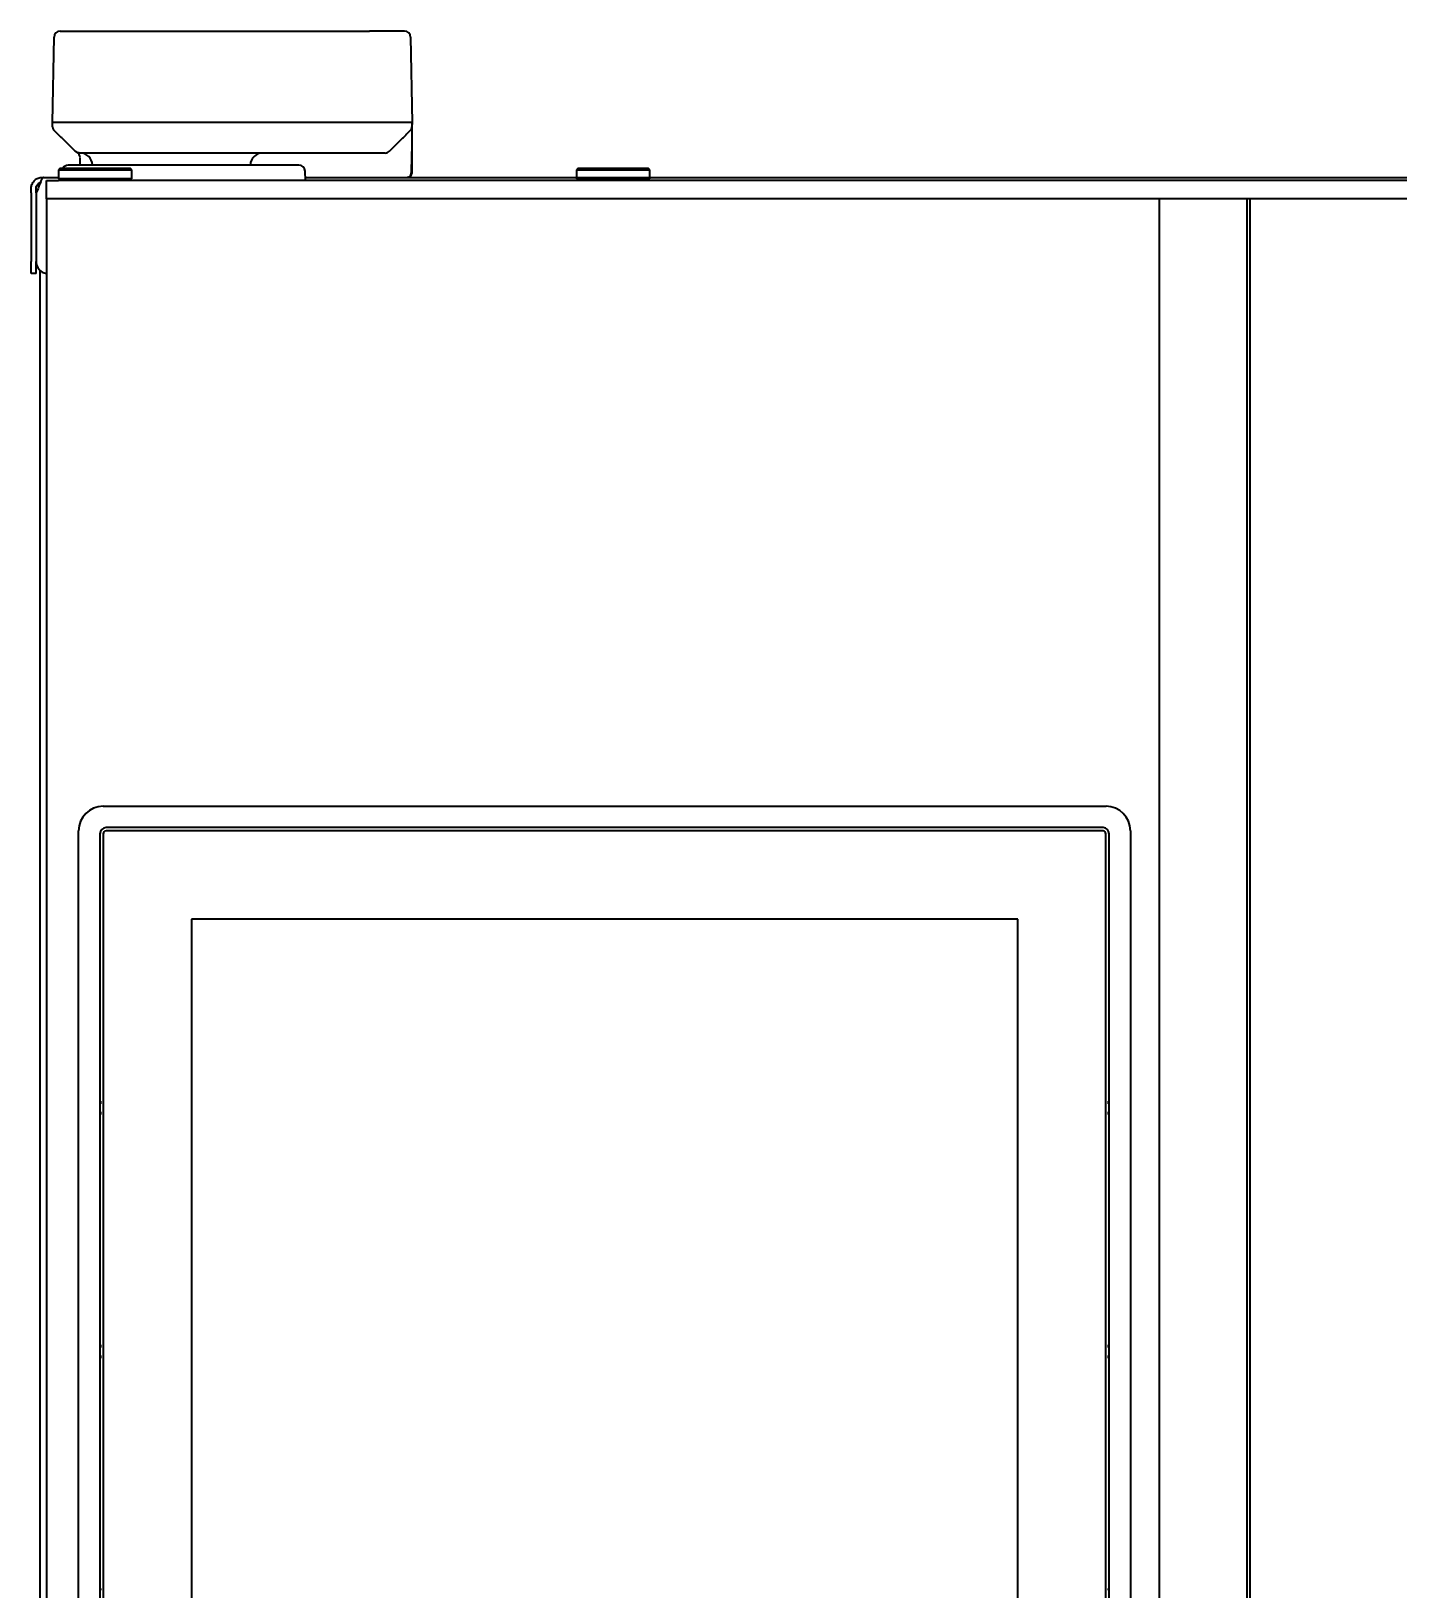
# Model space of a CAD drawing. Extents: x -760 to 4209, y 5795 to 10697.
# Drawn here: x 1848.6 to 2073, y 8941 to 9196.9 of the extents above; entities that cross this region are included whole.
import ezdxf

# ---------------------------------------------------------------- set-up
doc = ezdxf.new("R2010")
doc.units = 0
doc.header["$LTSCALE"] = 5
doc.layers.add('1', color=7, linetype='CONTINUOUS', true_color=0xffffff)

msp = doc.modelspace()

# ---------------------------------------------------------------- linework, layer by layer
at = {"layer": '1', "color": 7, "linetype": 'Continuous', "lineweight": 35}
for p, q in [((1853.3, 9196.9), (1859.05, 9196.9)), ((1859.05, 9196.9), (1904.05, 9196.9)), ((1909.81, 9196.9), (1904.05, 9196.9)), ((1852.05, 9181.9), (1852.3, 9195.92)), ((1910.81, 9195.92), (1911.05, 9181.9)), ((1852.07, 9181.19), (1852.05, 9181.9)), ((1859.05, 9181.9), (1852.05, 9181.9)), ((1904.05, 9181.9), (1859.05, 9181.9)), ((1911.05, 9181.9), (1904.05, 9181.9)), ((1911.04, 9181.19), (1911.01, 9179.21)), ((1911.05, 9181.9), (1911.04, 9181.19)), ((1911.01, 9179.21), (1910.94, 9175.12)), ((1911.05, 9175.37), (1911.05, 9180.44)), ((1856.59, 9174.9), (1856.57, 9176.13)), ((1904.05, 9176.9), (1859.05, 9176.9)), ((1853.3, 9174.4), (1853.05, 9174.15)), ((1853.05, 9174.15), (1865.05, 9174.15)), ((1853.05, 9174.15), (1853.05, 9172.65)), ((1853.3, 9174.4), (1864.8, 9174.4)), ((1892.5, 9174.9), (1854.61, 9174.9)), ((1858.59, 9174.94), (1858.59, 9174.9)), ((1865.05, 9174.15), (1864.8, 9174.4)), ((1865.05, 9172.65), (1865.05, 9174.15)), ((1884.52, 9174.9), (1884.52, 9174.94)), ((1893.55, 9172.4), (1893.5, 9173.94)), ((1911.05, 9173.64), (1911.05, 9173.9)), ((1938.3, 9174.4), (1938.05, 9174.15)), ((1938.05, 9174.15), (1938.05, 9172.65)), ((1938.05, 9174.15), (1950.05, 9174.15)), ((1938.3, 9174.4), (1949.8, 9174.4)), ((1950.05, 9174.15), (1949.8, 9174.4)), ((1950.05, 9172.65), (1950.05, 9174.15)), ((1848.55, 9170.37), (1848.55, 9171.1)), ((1849.35, 9170.37), (1849.35, 9171.1)), ((1849.7, 9171.1), (1849.36, 9170.37)), ((1850.35, 9172.9), (1850.6, 9172.9)), ((1850.6, 9172.9), (1853.06, 9172.9)), ((1851.05, 9172.4), (1853.05, 9172.4)), ((1851.05, 9169.4), (1851.05, 9172.4)), ((1853.05, 9172.65), (1853.3, 9172.4)), ((1865.05, 9172.65), (1853.05, 9172.65)), ((2089.8, 9172.4), (1853.05, 9172.4)), ((1864.8, 9172.4), (1865.05, 9172.65)), ((1893.54, 9172.9), (1938.06, 9172.9)), ((1938.05, 9172.9), (2143.55, 9172.9)), ((1938.05, 9172.65), (1938.3, 9172.4)), ((1950.05, 9172.65), (1938.05, 9172.65)), ((1949.8, 9172.4), (1950.05, 9172.65)), ((1848.55, 9170.37), (1848.55, 9159.1)), ((1849.35, 9170.37), (1849.35, 9159.1)), ((1849.36, 9170.37), (1849.36, 9159.1)), ((1853.05, 9169.4), (1851.05, 9169.4)), ((1851.05, 9169.4), (1851.05, 8055.9)), ((2088.64, 9169.4), (1853.05, 9169.4)), ((2033.64, 9169.4), (2033.64, 8055.9)), ((2048.05, 9169.4), (2048.05, 8055.9)), ((2048.55, 9169.4), (2048.55, 8055.9)), ((1848.55, 9157.1), (1848.55, 9159.1)), ((1849.35, 9157.1), (1849.35, 9159.1)), ((1849.35, 9157.1), (1848.55, 9157.1)), ((1850.05, 8012.25), (1850.05, 9157.58)), ((1860.34, 9069.65), (2024.94, 9069.65)), ((1856.34, 8887.15), (1856.34, 9065.65)), ((2024.44, 9066.15), (1860.84, 9066.15)), ((2028.94, 9065.65), (2028.94, 8887.15)), ((1859.84, 9065.15), (1859.84, 8887.15)), ((1860.39, 9065.15), (1860.39, 8693.15)), ((2024.44, 9065.6), (1860.84, 9065.6)), ((2024.89, 8693.15), (2024.89, 9065.15)), ((2025.44, 8887.15), (2025.44, 9065.15)), ((1874.84, 9051.13), (1874.84, 8834.17)), ((2010.44, 9051.13), (1874.84, 9051.13)), ((2010.44, 8834.17), (2010.44, 9051.13)), ((1859.84, 9021.15), (1860.09, 9021.15)), ((1860.09, 9020.9), (1859.84, 9020.9)), ((2025.19, 9021.15), (2025.44, 9021.15)), ((2025.44, 9020.9), (2025.19, 9020.9)), ((1859.84, 9019.4), (1860.09, 9019.4)), ((1860.09, 9019.15), (1859.84, 9019.15)), ((2025.19, 9019.4), (2025.44, 9019.4)), ((2025.44, 9019.15), (2025.19, 9019.15)), ((1859.84, 8981.15), (1860.09, 8981.15)), ((1860.09, 8980.9), (1859.84, 8980.9)), ((1859.84, 8979.4), (1860.09, 8979.4)), ((1860.09, 8979.15), (1859.84, 8979.15)), ((2025.19, 8981.15), (2025.44, 8981.15)), ((2025.44, 8980.9), (2025.19, 8980.9)), ((2025.19, 8979.4), (2025.44, 8979.4)), ((2025.44, 8979.15), (2025.19, 8979.15)), ((1859.84, 8941.15), (1860.09, 8941.15)), ((2025.19, 8941.15), (2025.44, 8941.15))]:
    msp.add_line(p, q, dxfattribs=at)
for centre, radius, start, end in [((1853.3, 9195.9), 1, 90, 179), ((1909.81, 9195.9), 1, 1, 90), ((1855.57, 9176.12), 1, 1, 63.2354), ((1856.59, 9174.9), 2, 1, 90), ((1886.52, 9174.9), 2, 90, 179), ((1906.64, 9177.9), 1, 270, 315), ((1854.61, 9173.9), 1, 90, 149.9995), ((1892.5, 9173.9), 1, 2, 90), ((1910.3, 9173.65), 0.75, 270, 359), ((1851.36, 9159.1), 2, 180, 261.315), ((1860.34, 9065.65), 4, 90, 180), ((2024.94, 9065.65), 4, 0, 90), ((1860.84, 9065.15), 1, 90, 180), ((2024.44, 9065.15), 1, 0, 90), ((1860.84, 9065.15), 0.45, 90, 180), ((2024.44, 9065.15), 0.45, 0, 90)]:
    msp.add_arc(centre, radius, start, end, dxfattribs=at)
for start_param, end_param in [(3.794822, 4.694936), (3.141593, 3.794822)]:
    msp.add_ellipse((1910.17, 9173.65), major_axis=(0, 0.75), ratio=0.999954, start_param=start_param, end_param=end_param, dxfattribs=at)
for points, knots in [([(1852.07, 9181.19), (1852.07, 9181.14), (1852.07, 9181.09), (1852.09, 9181), (1852.11, 9180.95), (1852.15, 9180.86), (1852.17, 9180.82), (1852.22, 9180.74), (1852.25, 9180.7), (1852.29, 9180.67)], [0, 0, 0, 0, 0.25, 0.25, 0.5, 0.5, 0.75, 0.75, 1, 1, 1, 1]), ([(1910.82, 9180.67), (1910.86, 9180.7), (1910.89, 9180.74), (1910.94, 9180.82), (1910.96, 9180.86), (1911, 9180.95), (1911.02, 9181), (1911.04, 9181.09), (1911.04, 9181.14), (1911.04, 9181.19)], [0, 0, 0, 0, 0.25, 0.25, 0.5, 0.5, 0.75, 0.75, 1, 1, 1, 1]), ([(1856.47, 9176.9), (1856.4, 9176.9), (1856.34, 9176.91), (1856.21, 9176.93), (1856.15, 9176.95), (1855.97, 9177.03), (1855.86, 9177.1), (1855.76, 9177.19)], [0, 0, 0, 0, 0.25, 0.25, 0.5, 0.5, 1, 1, 1, 1]), ([(1856.47, 9176.9), (1856.4, 9176.9), (1856.34, 9176.91), (1856.21, 9176.93), (1856.15, 9176.95), (1856.03, 9177), (1855.97, 9177.03), (1855.86, 9177.11), (1855.81, 9177.15), (1855.76, 9177.19)], [0, 0, 0, 0, 0.25, 0.25, 0.5, 0.5, 0.75, 0.75, 1, 1, 1, 1]), ([(1856.47, 9176.9), (1856.4, 9176.9), (1856.34, 9176.91), (1856.21, 9176.93), (1856.15, 9176.95), (1856.03, 9177), (1855.97, 9177.03), (1855.86, 9177.11), (1855.81, 9177.15), (1855.76, 9177.19)], [0, 0, 0, 0, 0.25, 0.25, 0.5, 0.5, 0.75, 0.75, 1, 1, 1, 1]), ([(1856.47, 9176.9), (1856.4, 9176.9), (1856.34, 9176.91), (1856.21, 9176.93), (1856.15, 9176.95), (1856.03, 9177), (1855.97, 9177.03), (1855.86, 9177.11), (1855.81, 9177.15), (1855.76, 9177.19)], [0, 0, 0, 0, 0.25, 0.25, 0.5, 0.5, 0.75, 0.75, 1, 1, 1, 1]), ([(1856.47, 9176.9), (1856.4, 9176.9), (1856.34, 9176.91), (1856.21, 9176.93), (1856.15, 9176.95), (1855.97, 9177.03), (1855.86, 9177.1), (1855.76, 9177.19)], [0, 0, 0, 0, 0.25, 0.25, 0.5, 0.5, 1, 1, 1, 1]), ([(1859.05, 9176.9), (1858.97, 9176.9), (1858.89, 9176.9), (1858.72, 9176.9), (1858.64, 9176.9), (1858.52, 9176.9), (1858.48, 9176.9), (1858.39, 9176.9), (1858.35, 9176.9), (1858.23, 9176.9), (1858.16, 9176.9), (1858, 9176.9), (1857.93, 9176.9), (1857.82, 9176.9), (1857.78, 9176.9), (1857.71, 9176.9), (1857.67, 9176.9), (1857.57, 9176.9), (1857.5, 9176.9), (1857.37, 9176.9), (1857.31, 9176.9), (1857.19, 9176.9), (1857.13, 9176.9), (1857.05, 9176.9), (1857.02, 9176.9), (1856.97, 9176.9), (1856.95, 9176.9), (1856.88, 9176.9), (1856.83, 9176.9), (1856.77, 9176.9), (1856.75, 9176.9), (1856.72, 9176.9), (1856.7, 9176.9), (1856.67, 9176.9), (1856.65, 9176.9), (1856.62, 9176.9), (1856.61, 9176.9), (1856.58, 9176.9), (1856.57, 9176.9), (1856.55, 9176.9), (1856.54, 9176.9), (1856.52, 9176.9), (1856.51, 9176.9), (1856.5, 9176.9), (1856.49, 9176.9), (1856.48, 9176.9), (1856.48, 9176.9), (1856.47, 9176.9), (1856.47, 9176.9), (1856.47, 9176.9), (1856.47, 9176.9), (1856.47, 9176.9), (1856.47, 9176.9), (1856.47, 9176.9)], [0, 0, 0, 0, 0.0625, 0.0625, 0.125, 0.125, 0.15625, 0.15625, 0.1875, 0.1875, 0.25, 0.25, 0.3125, 0.3125, 0.34375, 0.34375, 0.375, 0.375, 0.4375, 0.4375, 0.5, 0.5, 0.5625, 0.5625, 0.59375, 0.59375, 0.625, 0.625, 0.6875, 0.6875, 0.71875, 0.71875, 0.75, 0.75, 0.78125, 0.78125, 0.8125, 0.8125, 0.84375, 0.84375, 0.875, 0.875, 0.90625, 0.90625, 0.9375, 0.9375, 0.96875, 0.96875, 0.984375, 0.984375, 0.992187, 0.992187, 1, 1, 1, 1]), ([(1904.09, 9176.9), (1904.09, 9176.9), (1904.09, 9176.9), (1904.08, 9176.9), (1904.07, 9176.9), (1904.06, 9176.9), (1904.06, 9176.9), (1904.05, 9176.9)], [0, 0, 0, 0, 0.150816, 0.150816, 0.575408, 0.575408, 1, 1, 1, 1]), ([(1904.11, 9176.9), (1904.11, 9176.9), (1904.11, 9176.9), (1904.1, 9176.9), (1904.1, 9176.9), (1904.1, 9176.9), (1904.1, 9176.9), (1904.09, 9176.9)], [0, 0, 0, 0, 0.206132, 0.206132, 0.636473, 0.636473, 1, 1, 1, 1]), ([(1906.64, 9176.9), (1906.64, 9176.9), (1906.64, 9176.9), (1906.64, 9176.9), (1906.63, 9176.9), (1906.62, 9176.9), (1906.61, 9176.9), (1906.59, 9176.9), (1906.58, 9176.9), (1906.56, 9176.9), (1906.55, 9176.9), (1906.51, 9176.9), (1906.48, 9176.9), (1906.42, 9176.9), (1906.38, 9176.9), (1906.32, 9176.9), (1906.3, 9176.9), (1906.26, 9176.9), (1906.24, 9176.9), (1906.17, 9176.9), (1906.12, 9176.9), (1906.02, 9176.9), (1905.96, 9176.9), (1905.85, 9176.9), (1905.78, 9176.9), (1905.69, 9176.9), (1905.66, 9176.9), (1905.59, 9176.9), (1905.56, 9176.9), (1905.45, 9176.9), (1905.38, 9176.9), (1905.27, 9176.9), (1905.23, 9176.9), (1905.16, 9176.9), (1905.12, 9176.9), (1905.05, 9176.9), (1905.01, 9176.9), (1904.93, 9176.9), (1904.89, 9176.9), (1904.81, 9176.9), (1904.77, 9176.9), (1904.69, 9176.9), (1904.65, 9176.9), (1904.57, 9176.9), (1904.53, 9176.9), (1904.44, 9176.9), (1904.4, 9176.9), (1904.32, 9176.9), (1904.28, 9176.9), (1904.21, 9176.9), (1904.19, 9176.9), (1904.16, 9176.9), (1904.15, 9176.9), (1904.13, 9176.9), (1904.12, 9176.9), (1904.11, 9176.9)], [0, 0, 0, 0, 0.027882, 0.027882, 0.059241, 0.059241, 0.121958, 0.121958, 0.153317, 0.153317, 0.184675, 0.184675, 0.247393, 0.247393, 0.31011, 0.31011, 0.341469, 0.341469, 0.372827, 0.372827, 0.435544, 0.435544, 0.498262, 0.498262, 0.560979, 0.560979, 0.592338, 0.592338, 0.623696, 0.623696, 0.686414, 0.686414, 0.717772, 0.717772, 0.749131, 0.749131, 0.78049, 0.78049, 0.811848, 0.811848, 0.843207, 0.843207, 0.874565, 0.874565, 0.905924, 0.905924, 0.937283, 0.937283, 0.968641, 0.968641, 0.984321, 0.984321, 0.99216, 0.99216, 1, 1, 1, 1]), ([(1910.92, 9174.3), (1910.92, 9174.25), (1910.92, 9174.2), (1910.92, 9174.13), (1910.92, 9174.1), (1910.92, 9174.06), (1910.92, 9174.04), (1910.92, 9173.98), (1910.92, 9173.92), (1910.92, 9173.87), (1910.92, 9173.85)], [0, 0, 0, 0, 0.282446, 0.282446, 0.423669, 0.423669, 0.564892, 0.564892, 0.847338, 1, 1, 1, 1]), ([(1910.92, 9173.85), (1910.92, 9173.84), (1910.92, 9173.82), (1910.92, 9173.8), (1910.92, 9173.78), (1910.92, 9173.76), (1910.92, 9173.75), (1910.92, 9173.71), (1910.92, 9173.68), (1910.92, 9173.65), (1910.92, 9173.64), (1910.92, 9173.64)], [0, 0, 0, 0, 0.103038, 0.103038, 0.215159, 0.215159, 0.327279, 0.327279, 0.551519, 0.77576, 1, 1, 1, 1]), ([(1848.55, 9171.1), (1848.55, 9171.21), (1848.57, 9171.33), (1848.61, 9171.54), (1848.64, 9171.65), (1848.72, 9171.86), (1848.77, 9171.96), (1848.89, 9172.15), (1848.96, 9172.24), (1849.11, 9172.4), (1849.19, 9172.48), (1849.37, 9172.61), (1849.46, 9172.67), (1849.66, 9172.77), (1849.77, 9172.81), (1849.98, 9172.87), (1850.09, 9172.89), (1850.21, 9172.9)], [0, 0, 0, 0, 0.125, 0.125, 0.25, 0.25, 0.375, 0.375, 0.5, 0.5, 0.625, 0.625, 0.75, 0.75, 0.875, 0.875, 1, 1, 1, 1]), ([(1849.35, 9171.1), (1849.35, 9171.23), (1849.38, 9171.35), (1849.47, 9171.58), (1849.54, 9171.69), (1849.7, 9171.87), (1849.8, 9171.95), (1850.03, 9172.05), (1850.15, 9172.09), (1850.27, 9172.1)], [0, 0, 0, 0, 0.25, 0.25, 0.5, 0.5, 0.75, 0.75, 1, 1, 1, 1]), ([(1850.58, 9172.9), (1850.54, 9172.89), (1850.51, 9172.87), (1850.43, 9172.81), (1850.4, 9172.77), (1850.32, 9172.67), (1850.29, 9172.61), (1850.21, 9172.48), (1850.18, 9172.4), (1850.1, 9172.24), (1850.07, 9172.15), (1849.99, 9171.96), (1849.95, 9171.86), (1849.88, 9171.65), (1849.84, 9171.54), (1849.77, 9171.33), (1849.73, 9171.21), (1849.7, 9171.1)], [0, 0, 0, 0, 0.125, 0.125, 0.25, 0.25, 0.375, 0.375, 0.5, 0.5, 0.625, 0.625, 0.75, 0.75, 0.875, 0.875, 1, 1, 1, 1]), ([(1850.21, 9172.9), (1850.21, 9172.9), (1850.22, 9172.9), (1850.23, 9172.9), (1850.24, 9172.9), (1850.25, 9172.9), (1850.26, 9172.9), (1850.27, 9172.9), (1850.28, 9172.9), (1850.29, 9172.9), (1850.3, 9172.9), (1850.31, 9172.9), (1850.32, 9172.9), (1850.33, 9172.9), (1850.34, 9172.9), (1850.35, 9172.9), (1850.35, 9172.9)], [0, 0, 0, 0, 0.070356, 0.140723, 0.211142, 0.28165, 0.352287, 0.42309, 0.494098, 0.565348, 0.636878, 0.708725, 0.780925, 0.853514, 0.926527, 1, 1, 1, 1]), ([(1850.6, 9172.9), (1850.6, 9172.9), (1850.6, 9172.9), (1850.6, 9172.9), (1850.6, 9172.9), (1850.6, 9172.9), (1850.6, 9172.9), (1850.6, 9172.9), (1850.6, 9172.9), (1850.59, 9172.9), (1850.59, 9172.9), (1850.59, 9172.9), (1850.58, 9172.9), (1850.58, 9172.9), (1850.58, 9172.9)], [0, 0, 0, 0, 0.219075, 0.291275, 0.363122, 0.434652, 0.505902, 0.57691, 0.647713, 0.71835, 0.788858, 0.859277, 0.929644, 1, 1, 1, 1])]:
    msp.add_open_spline(points, degree=3, knots=knots, dxfattribs=at)
for points, degree in [([(1911.05, 9180.44), (1911.05, 9181.37), (1911.05, 9181.9), (1911.05, 9181.9)], 3), ([(1855.76, 9177.19), (1852.29, 9180.67)], 1), ([(1907.35, 9177.19), (1910.82, 9180.67)], 1), ([(1855.76, 9177.19), (1855.76, 9177.19)], 1), ([(1855.76, 9177.19), (1855.76, 9177.19)], 1), ([(1910.94, 9175.12), (1910.93, 9174.85), (1910.93, 9174.57), (1910.92, 9174.3)], 3), ([(1911.05, 9173.9), (1911.05, 9173.9), (1911.05, 9174.44), (1911.05, 9175.37)], 3)]:
    msp.add_open_spline(points, degree=degree, dxfattribs=at)

doc.saveas('drawing.dxf')
